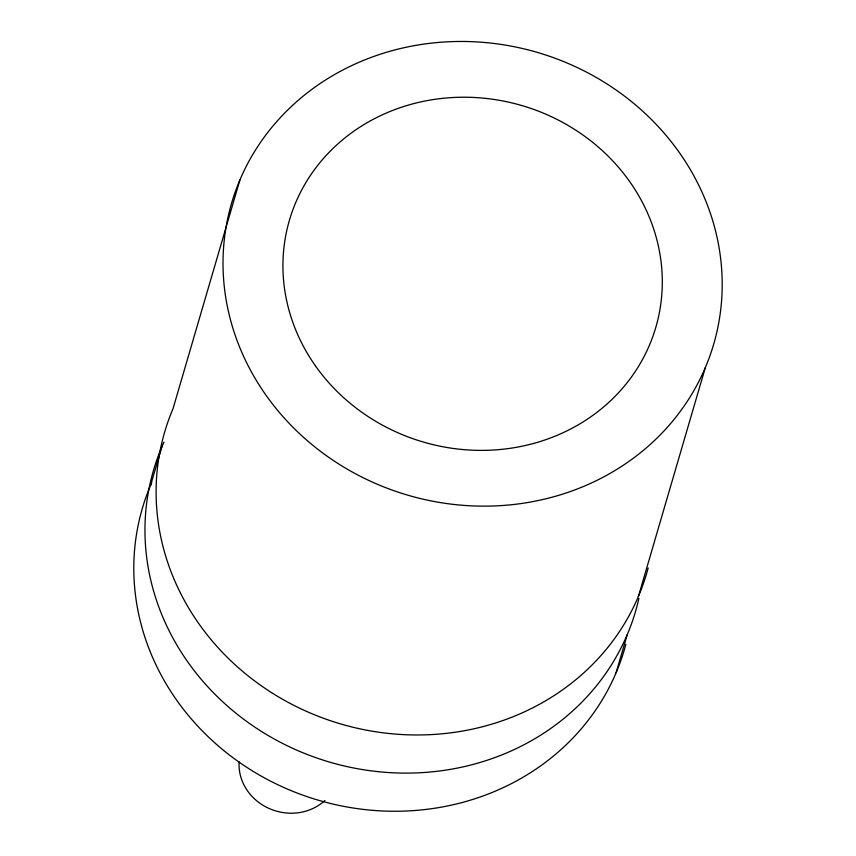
<?xml version="1.0" encoding="UTF-8"?>
<svg xmlns="http://www.w3.org/2000/svg" width="856" height="856" viewBox="0 0 856 856"><rect width="100%" height="100%" fill="white"/><g stroke="black" fill="none" stroke-linecap="round" stroke-linejoin="round"><path stroke-width="1.28" d="M150.709 485.01L161.859 446.875M239.926 179.899L173.008 408.729A251.14 230.66 16.3 0 0 330.812 720.838A251.14 230.66 16.3 0 0 648.174 567.988M616.074 672.805L627.223 634.671M638.383 596.525L705.291 367.695A251.14 230.66 16.3 0 0 434.474 42.8A251.14 230.66 16.3 0 0 278.061 410.901A251.14 230.66 16.3 0 0 705.291 367.695M625.875 644.268A251.14 230.66 16.3 0 1 307.165 796.668A251.14 230.66 16.3 0 1 151.737 482.624M638.908 598.43A251.14 230.66 16.3 0 1 321.054 759.443A251.14 230.66 16.3 0 1 163.956 442.103M324.916 800.478A50.226 46.128 16.3 0 1 268.912 808.406A50.226 46.128 16.3 0 1 239.124 761.84M315.468 365.897A190.867 175.309 16.3 0 0 643.198 358.225A190.867 175.309 16.3 0 0 459.158 97.274A190.867 175.309 16.3 0 0 315.468 365.897"/></g></svg>
